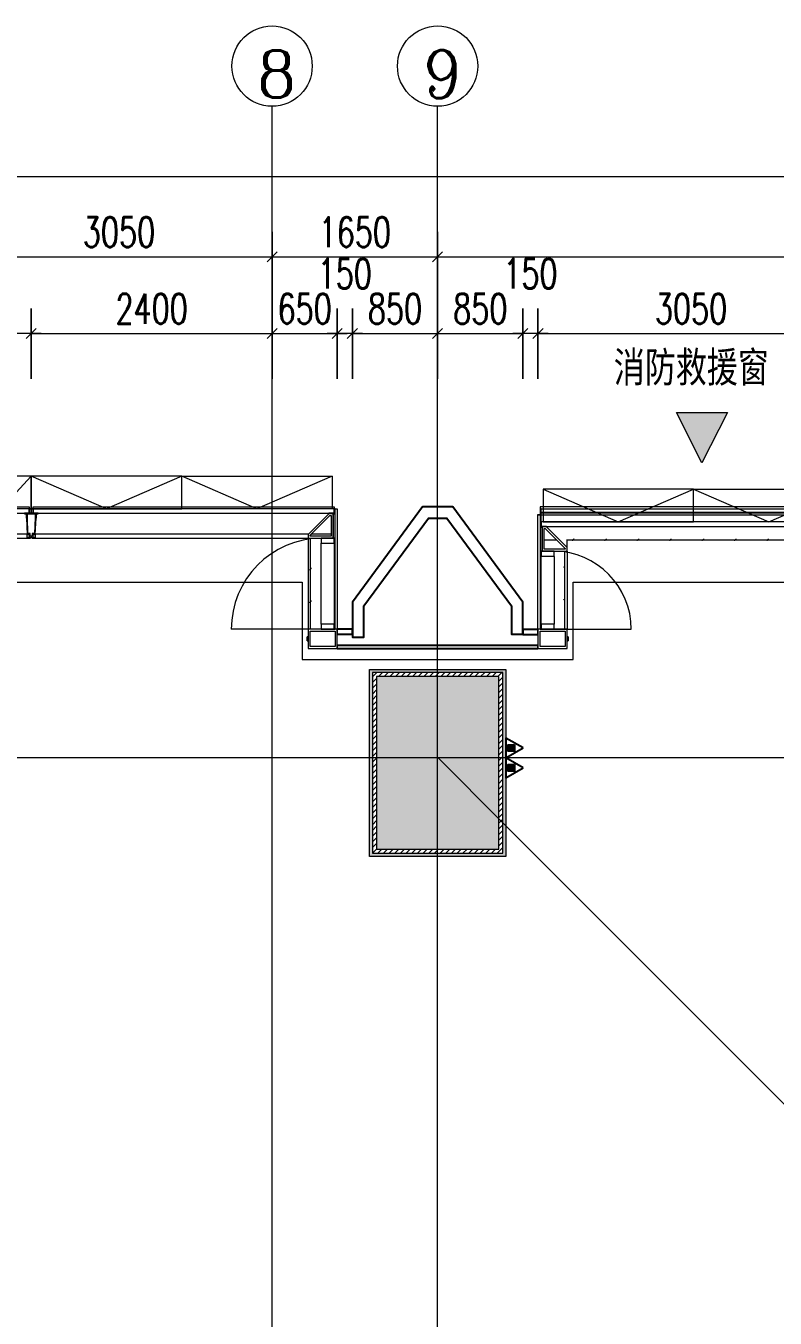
# Model space of a CAD drawing. Header units: millimetres. Extents: x 8533 to 398112, y -117646 to 105276.
# Drawn here: x 111269 to 118736, y 66714 to 79581 of the extents above; entities that cross this region are included whole.
import ezdxf

# ---------------------------------------------------------------- set-up
doc = ezdxf.new("R2010")
doc.units = ezdxf.units.MM
doc.linetypes.add('IMPORT-A-D0TE-BF$0$DOTE', pattern=[0])
doc.linetypes.add('IMPORT-colu-10F-19F$0$DOTE', pattern=[0])
for name, color, linetype, lineweight in [('A-D0TE-BF$0$A-Axis', 3, 'Continuous', 13), ('A-D0TE-BF$0$A-Axis-GRID', 1, 'IMPORT-A-D0TE-BF$0$DOTE', 13), ('A-D0TE-BF$0$A-Axis-TEXT', 7, 'Continuous', 13), ('A-DIM-TF$0$A-Dims', 140, 'Continuous', 13), ('A-EDGE-6_27F$0$A-floor-EDGE', 6, 'Continuous', 13), ('A-PMDT-10F$0$A-GLAZ-CURT-CUT', 52, 'Continuous', 13), ('A-PMDT-10F$0$A-GLAZ-CURT-PRO', 13, 'Continuous', 13), ('A-PMDT-10F$0$A-PMDT-17F$0$A-wall-Glaz', 111, 'Continuous', 13), ('A-PMDT-10F$0$A-WALL', 51, 'Continuous', 13), ('A-PMDT-10F$0$A-win-text-F', 212, 'Continuous', 13), ('A-PMDT-10F$0$LB_铝板_', 2, 'Continuous', 13), ('A-PMDT-10F$0$Q-CASE-GM', 13, 'Continuous', 13), ('A-PMDT-10F$0$X-temp-REV-2021-1013', 1, 'Continuous', 13), ('A-PMDT-10F$0$防火涂料', 8, 'Continuous', 13), ('colu-10F-19F$0$A-Axis-grid', 1, 'IMPORT-colu-10F-19F$0$DOTE', 13), ('colu-10F-19F$0$S-COLU-STEEL', 104, 'Continuous', 13), ('colu-10F-19F$0$S-hatch', 253, 'Continuous', 13), ('P-XHS-10F$0$PTP-XH灭火器', 10, 'Continuous', 25), ('塔楼建筑图10F_dwg', 8, 'Continuous', 13)]:
    doc.layers.add(name, color=color, linetype=linetype, lineweight=lineweight)
doc.styles.add('Complex_18', font='complex_.ttf', dxfattribs={"height": 465.948165})
doc.styles.add('Complex_20', font='complex_.ttf', dxfattribs={"width": 0.928571, "height": 476.148482})
doc.styles.add('Simplex', font='simplex_.ttf', dxfattribs={"width": 0.705882, "height": 297.5})
doc.styles.add('宋体', font='', dxfattribs={"width": 0.75, "height": 302.109705})
doc.styles.get('宋体').set_extended_font_data('SimSun')

# ---------------------------------------------------------------- blocks, each defined once
blk = doc.blocks.new('塔楼建筑图10F_dwg__AXISO-1959633-10F_ARC_46_000_')
at = {"layer": 'A-D0TE-BF$0$A-Axis'}
blk.add_circle((0, 0), 0.5, dxfattribs=at)
blk = doc.blocks.new('塔楼建筑图10F_dwg_A-D0TE-BF$0$_ArchTick-1959634-10F_ARC_46_000_')
at = {"layer": 'A-D0TE-BF$0$A-Axis'}
blk.add_line((-0.5, -0.5), (0.5, 0.5), dxfattribs=at)
blk = doc.blocks.new('塔楼建筑图10F_dwg_A-D0TE-BF-1959636-10F_ARC_46_000_')
at = {"layer": 'A-D0TE-BF$0$A-Axis'}
for p, q in [((26600, 12239), (26600, 15239)), ((28250, 12239), (28250, 15239)), ((0, 14539), (37000, 14539))]:
    blk.add_line(p, q, dxfattribs=at)
at = {"layer": 'A-D0TE-BF$0$A-Axis', "flags": 128}
for points in [[(26600, 13989), (26600, 12539)], [(28250, 13989), (28250, 12539)]]:
    blk.add_lwpolyline(points, close=True, dxfattribs=at)
blk.add_lwpolyline([(0, 13739), (8750, 13739), (10500, 13739), (13450, 13739), (16450, 13739), (20550, 13739), (23550, 13739), (26600, 13739), (28250, 13739), (37000, 13739)], dxfattribs=at)
at = {"layer": 'A-D0TE-BF$0$A-Axis-GRID', "linetype": 'Continuous'}
for p, q in [((26600, 800), (26600, 12239)), ((28250, 9630), (28250, 12239)), ((28250, 7770), (28250, 9630)), ((27570, 8750), (9430, 8750)), ((28930, 8750), (27570, 8750)), ((39660, 8750), (28930, 8750)), ((28250, 800), (28250, 7770))]:
    blk.add_line(p, q, dxfattribs=at)
for name, p, xscale, yscale, zscale in [('塔楼建筑图10F_dwg__AXISO-1959633-10F_ARC_46_000_', (26600, 15639), 800, 800, 800), ('塔楼建筑图10F_dwg__AXISO-1959633-10F_ARC_46_000_', (28250, 15639), 800, 800, 800), ('塔楼建筑图10F_dwg_A-D0TE-BF$0$_ArchTick-1959634-10F_ARC_46_000_', (26600, 13739), 100, 100, 100), ('塔楼建筑图10F_dwg_A-D0TE-BF$0$_ArchTick-1959634-10F_ARC_46_000_', (28250, 13739), 100, 100, 100)]:
    blk.add_blockref(name, p, dxfattribs=dict(xscale=xscale, yscale=yscale, zscale=zscale))
at = {"xscale": 100, "yscale": 100, "zscale": 100, "rotation": 180}
for p in [(26600, 13739), (28250, 13739)]:
    blk.add_blockref('塔楼建筑图10F_dwg_A-D0TE-BF$0$_ArchTick-1959634-10F_ARC_46_000_', p, dxfattribs=at)
at = {"layer": 'A-D0TE-BF$0$A-Axis', "color": 7, "char_height": 297.5, "attachment_point": 2, "line_spacing_factor": 1.125731, "style": 'Simplex'}
for s, insert, width in [('3050', (25075, 14134), 917.9), ('1650', (27425, 14134), 871.28)]:
    blk.add_mtext(s, dxfattribs=dict(at, insert=insert, width=width))
at = {"layer": 'A-D0TE-BF$0$A-Axis-TEXT', "attachment_point": 1, "line_spacing_factor": 1.141342}
for s, insert, char_height, width, style in [('\\fComplex|b0|i0|c134|p2|;8', (26445, 15793), 465.95, 529.84, 'Complex_18'), ('\\fComplex|b0|i0|c134|p2|;\\W.92857;9', (28103, 15797), 476.15, 495.36, 'Complex_20')]:
    blk.add_mtext(s, dxfattribs=dict(at, insert=insert, char_height=char_height, width=width, style=style))
blk = doc.blocks.new('塔楼建筑图10F_dwg_A-EDGE-6_27F-1959637-10F_ARC_46_000_')
at = {"layer": 'A-EDGE-6_27F$0$A-floor-EDGE', "flags": 128}
blk.add_lwpolyline([(10100, 10500), (26900, 10500), (26900, 9730), (27600, 9730), (28900, 9730), (29600, 9730), (29600, 10500), (39350, 10500), (39350, 1350), (38580, 1350), (38580, 650), (38580, -650), (38580, -1350), (39350, -1350), (39350, -18150)], dxfattribs=at)
blk = doc.blocks.new('塔楼建筑图10F_dwg_colu-10F-19F-1959674-10F_ARC_46_000_')
at = {"layer": 'colu-10F-19F$0$S-hatch'}
h = blk.add_hatch(dxfattribs=at)
h.set_pattern_fill('FP_50', color=256, style=0, pattern_type=2)
h.set_pattern_definition([(45, (19450, 0), (-28.28427, 28.28427), [])])
h.paths.add_polyline_path([(27640, 7800), (28900, 7800), (28900, 9600), (27600, 9600), (27600, 7800)], flags=0)
h.paths.add_polyline_path([(28860, 7840), (27640, 7840), (27640, 9560), (28860, 9560), (28860, 8340)], flags=0)
blk.add_hatch(color=256, dxfattribs=at).paths.add_polyline_path([(28860, 7840), (28860, 9560), (27640, 9560), (27640, 7840)], flags=0)
at = {"layer": 'colu-10F-19F$0$A-Axis-grid', "linetype": 'Continuous'}
for p, q in [((28256, 8750), (28900, 8105)), ((28900, 8105), (28930, 8075)), ((28930, 8075), (36320, 680))]:
    blk.add_line(p, q, dxfattribs=at)
at = {"layer": 'colu-10F-19F$0$S-COLU-STEEL', "flags": 128}
for points in [[(27600, 9600), (27600, 7800), (28900, 7800), (28900, 9600)], [(27640, 9560), (27640, 7840), (28860, 7840), (28860, 9560)]]:
    blk.add_lwpolyline(points, close=True, dxfattribs=at)
blk = doc.blocks.new('塔楼建筑图10F_dwg_A-PMDT-10F$0$A$C2FD361CC-1959676-10F_ARC_46_000_')
at = {"layer": 'A-PMDT-10F$0$防火涂料'}
h = blk.add_hatch(dxfattribs=at)
h.set_pattern_fill('FP_58', color=256, style=0, pattern_type=2)
h.set_pattern_definition([(37.5, (19550, 65256.624), (-1.60031, 48.94136), [0, -38.608, 0, -43.18, -41.275]), (37.5, (19550, 65256.624), (-1.60031, 48.94136), [-81.788, 0, -41.275]), (7.5, (19550, 65256.624), (44.9521, 71.68268), [0, -20.828, 0, -34.798, -13.335]), (7.5, (19550, 65256.624), (44.9521, 71.68268), [-55.626, 0, -13.335]), (327.5, (19518.76, 65256.624), (79.09879, 0.143765), [0, -12.7, 0, -45.72, -59.69]), (327.5, (19518.76, 65256.624), (79.09879, 0.143765), [-58.42, 0, -59.69]), (317.5, (19518.76, 65256.624), (76.35522, 22.29306), [0, -6.35, 0, -29.972, -34.29]), (317.5, (19518.76, 65256.624), (76.35522, 22.29306), [-36.322, 0, -34.29])])
h.paths.add_polyline_path([(27600, 36020), (28930, 36020), (28930, 37880), (27570, 37880), (27570, 36020)], flags=0)
h.paths.add_polyline_path([(28860, 36050), (27600, 36050), (27600, 37850), (28900, 37850), (28900, 36050)], flags=0)
at = {"layer": 'A-PMDT-10F$0$防火涂料', "flags": 128}
blk.add_lwpolyline([(27570, 37880), (28930, 37880), (28930, 36020), (27570, 36020)], close=True, dxfattribs=at)
blk = doc.blocks.new('塔楼建筑图10F_dwg_A-DIM-TF$0$_ArchTick-1959677-10F_ARC_46_000_')
at = {"layer": 'A-DIM-TF$0$A-Dims'}
blk.add_line((-0.5, -0.5), (0.5, 0.5), dxfattribs=at)
blk = doc.blocks.new('塔楼建筑图10F_dwg_A-DIM-TF-1959678-10F_ARC_46_000_')
at = {"layer": 'A-DIM-TF$0$A-Dims', "flags": 128}
for points in [[(24200, 13226), (24200, 12523)], [(26600, 13226), (26600, 12523)], [(27250, 13226), (27250, 12523)], [(27400, 13226), (27400, 12523)], [(28250, 13226), (28250, 12523)], [(29100, 13226), (29100, 12523)], [(29250, 13226), (29250, 12523)]]:
    blk.add_lwpolyline(points, close=True, dxfattribs=at)
for points in [[(24200, 12976), (23600, 12976), (23500, 12976)], [(24300, 12976), (24200, 12976), (26600, 12976)], [(26500, 12976), (26600, 12976), (27250, 12976), (27350, 12976)], [(27400, 12976), (27250, 12976), (27150, 12976)], [(27500, 12976), (27400, 12976), (28250, 12976), (29100, 12976)], [(29250, 12976), (29100, 12976), (29000, 12976)], [(29350, 12976), (29250, 12976), (32300, 12976)]]:
    blk.add_lwpolyline(points, dxfattribs=at)
at = {"xscale": 100, "yscale": 100, "zscale": 100, "rotation": 180}
for p in [(24200, 12976), (24200, 12976), (27250, 12976), (27400, 12976), (27400, 12976), (28250, 12976), (29250, 12976), (29250, 12976)]:
    blk.add_blockref('塔楼建筑图10F_dwg_A-DIM-TF$0$_ArchTick-1959677-10F_ARC_46_000_', p, dxfattribs=at)
at = {"xscale": 100, "yscale": 100, "zscale": 100}
for p in [(26600, 12976), (26600, 12976), (27250, 12976), (28250, 12976), (29100, 12976), (29100, 12976)]:
    blk.add_blockref('塔楼建筑图10F_dwg_A-DIM-TF$0$_ArchTick-1959677-10F_ARC_46_000_', p, dxfattribs=at)
at = {"layer": 'A-DIM-TF$0$A-Dims', "color": 7, "char_height": 297.5, "attachment_point": 2, "line_spacing_factor": 1.125731, "style": 'Simplex'}
for s, insert, width in [('150', (27325, 13721), 641.81), ('150', (29175, 13721), 641.81), ('2400', (25400, 13371), 917.9), ('650', (26925, 13371), 688.42), ('850', (27825, 13371), 688.42), ('850', (28675, 13371), 688.42), ('3050', (30775, 13371), 917.9)]:
    blk.add_mtext(s, dxfattribs=dict(at, insert=insert, width=width))
blk = doc.blocks.new('塔楼建筑图10F_dwg_P-XHS-10F$0$$TWTSYS$00000546-1959688-10F_ARC_46_000_')
at = {"layer": 'P-XHS-10F$0$PTP-XH灭火器'}
h = blk.add_hatch(dxfattribs=at)
h.set_pattern_fill('FP_61', color=256, style=0, pattern_type=2)
h.set_pattern_definition([(45, (-38543.802, -6670.83), (-17.67767, 17.67767), [])])
h.paths.add_polyline_path([(65, 44), (65, 174), (-65, 174), (-65, 44)], flags=0)
at = {"layer": 'P-XHS-10F$0$PTP-XH灭火器', "flags": 128}
for points in [[(0, 344), (-198, 0), (198, 0)], [(-65, 174), (65, 174), (65, 44), (-65, 44)]]:
    blk.add_lwpolyline(points, close=True, dxfattribs=at)
blk = doc.blocks.new('塔楼建筑图10F_dwg_P-XHS-10F-1959691-10F_ARC_46_000_')
at = {"xscale": 0.5, "yscale": 0.5, "zscale": 0.5, "rotation": 269.9999999999999}
for p in [(28930, 8849), (28930, 8651)]:
    blk.add_blockref('塔楼建筑图10F_dwg_P-XHS-10F$0$$TWTSYS$00000546-1959688-10F_ARC_46_000_', p, dxfattribs=at)
blk = doc.blocks.new('塔楼建筑图10F_dwg_A-PMDT-10F$0$FP_59-Floor Plan_F10 CAD Export-1959732-10F_ARC_46_000_')
at = {"layer": 'A-PMDT-10F$0$A-GLAZ-CURT-PRO'}
blk.add_line((-258, -260), (258, -260), dxfattribs=at)
blk = doc.blocks.new('塔楼建筑图10F_dwg_A-PMDT-10F$0$CWP_玻璃幕墙 - Tower slope glass H_3000_有窗帘导轨-V58-Floor Plan_F10 CAD Export-1959733-10F_ARC_46_000_')
at = {"layer": 'A-PMDT-10F$0$A-GLAZ-CURT-CUT', "flags": 128}
for points in [[(-280, -10), (-290, -10), (-290, -15), (-300, -15), (-300, -55), (-280, -55)], [(-252, -57), (-252, -55), (-300, -55), (-300, -57)], [(-294, -302), (-260, -302), (-260, -296), (-280, -296), (-280, -266), (-259, -266), (-252, -100), (-252, -57), (-300, -57), (-300, -62), (-262, -62), (-262, -100), (-268, -256), (-290, -256), (-290, -282), (-300, -282), (-300, -292), (-294, -292)], [(280, -55), (280, -10), (-280, -10), (-280, -55)], [(-233, -55), (-252, -55), (-252, -57), (-233, -57)], [(252, -55), (233, -55), (233, -57), (252, -57)], [(252, -57), (300, -57), (300, -55), (252, -55)], [(294, -302), (294, -292), (300, -292), (300, -282), (290, -282), (290, -256), (268, -256), (262, -100), (262, -62), (300, -62), (300, -57), (252, -57), (252, -100), (259, -266), (280, -266), (280, -296), (260, -296), (260, -302)], [(290, -10), (280, -10), (280, -55), (300, -55), (300, -15), (290, -15)]]:
    blk.add_lwpolyline(points, close=True, dxfattribs=at)
for points in [[(-233, -61), (-233, -57), (-252, -57), (-252, -103), (-250, -62), (-233, -62)], [(233, -62), (250, -62), (252, -103), (252, -57), (233, -57), (233, -61)]]:
    blk.add_lwpolyline(points, dxfattribs=at)
at = {"layer": 'A-PMDT-10F$0$A-GLAZ-CURT-CUT'}
for centre, start, end in [((-233, -61), 270, 360), ((233, -61), 180, 270)]:
    blk.add_arc(centre, 0.998, start, end, dxfattribs=at)
at = {"layer": 'A-PMDT-10F$0$A-GLAZ-CURT-PRO'}
for p, q in [((-259, -266), (-260, -296)), ((-260, -302), (260, -302)), ((260, -296), (259, -266))]:
    blk.add_line(p, q, dxfattribs=at)
at = {"layer": 'A-PMDT-10F$0$A-GLAZ-CURT-PRO', "flags": 128}
blk.add_lwpolyline([(-280, -10), (-280, 10), (280, 10), (280, -10)], dxfattribs=at)
blk.add_blockref('塔楼建筑图10F_dwg_A-PMDT-10F$0$FP_59-Floor Plan_F10 CAD Export-1959732-10F_ARC_46_000_', (0, 0))
blk = doc.blocks.new('塔楼建筑图10F_dwg_A-PMDT-10F$0$FP_61-Floor Plan_F10 CAD Export-1959734-10F_ARC_46_000_')
at = {"layer": 'A-PMDT-10F$0$Q-CASE-GM'}
for p, q in [((-1478, -260), (1245, -260)), ((1274, -260), (1470, -260))]:
    blk.add_line(p, q, dxfattribs=at)
blk = doc.blocks.new('塔楼建筑图10F_dwg_A-PMDT-10F$0$FP_62-Floor Plan_F10 CAD Export-1959735-10F_ARC_46_000_')
at = {"layer": 'A-PMDT-10F$0$A-GLAZ-CURT-PRO'}
blk.add_line((1261, -302), (1261, -1210), dxfattribs=at)
at = {"layer": 'A-PMDT-10F$0$A-GLAZ-CURT-PRO', "flags": 128}
for points in [[(1258, -622), (1258, -622), (1258, -622), (1258, -621), (1258, -621), (1258, -620), (1258, -620), (1258, -620), (1258, -619), (1258, -619), (1258, -619), (1258, -618), (1258, -618), (1259, -617), (1259, -617), (1259, -617), (1259, -616), (1259, -616), (1259, -616), (1260, -615), (1260, -615), (1260, -614), (1260, -614), (1261, -614), (1261, -613), (1261, -613), (1261, -613), (1262, -612), (1262, -612), (1262, -612), (1263, -611), (1263, -611), (1263, -610), (1264, -610), (1264, -610), (1264, -609), (1265, -609), (1265, -609), (1265, -608), (1266, -608), (1266, -607), (1267, -607), (1267, -607), (1267, -606), (1268, -606), (1268, -606), (1269, -605), (1269, -605), (1269, -605), (1270, -604), (1270, -604), (1271, -603), (1271, -603), (1272, -603)], [(1258, -946), (1258, -945), (1258, -945), (1258, -944), (1258, -944), (1258, -944), (1258, -943), (1258, -943), (1258, -943), (1258, -942), (1258, -942), (1258, -941), (1258, -941), (1259, -941), (1259, -940), (1259, -940), (1259, -940), (1259, -939), (1259, -939), (1260, -939), (1260, -938), (1260, -938), (1260, -937), (1261, -937), (1261, -937), (1261, -936), (1261, -936), (1262, -936), (1262, -935), (1262, -935), (1263, -934), (1263, -934), (1263, -934), (1264, -933), (1264, -933), (1264, -933), (1265, -932), (1265, -932), (1265, -932), (1266, -931), (1266, -931), (1267, -930), (1267, -930), (1267, -930), (1268, -929), (1268, -929), (1269, -929), (1269, -928), (1269, -928), (1270, -927), (1270, -927), (1271, -927), (1271, -926), (1272, -926)]]:
    blk.add_lwpolyline(points, dxfattribs=at)
blk = doc.blocks.new('塔楼建筑图10F_dwg_A-PMDT-10F$0$CWP_玻璃幕墙端部 - 塔楼有侧开启扇 H_3000_有窗帘槽-V60-Floor Plan_F10 CAD Export-1959736-10F_ARC_46_000_')
at = {"layer": 'A-PMDT-10F$0$A-GLAZ-CURT-CUT', "flags": 128}
for points in [[(-1500, -10), (-1510, -10), (-1510, -15), (-1520, -15), (-1520, -55), (-1500, -55)], [(-1472, -57), (-1472, -55), (-1520, -55), (-1520, -57)], [(-1514, -302), (-1480, -302), (-1480, -296), (-1500, -296), (-1500, -266), (-1479, -266), (-1472, -100), (-1472, -57), (-1520, -57), (-1520, -62), (-1482, -62), (-1482, -100), (-1488, -256), (-1510, -256), (-1510, -282), (-1520, -282), (-1520, -292), (-1514, -292)], [(1500, -55), (1500, -10), (-1500, -10), (-1500, -55)], [(-1452, -55), (-1472, -55), (-1472, -57), (-1452, -57)], [(1510, -10), (1500, -10), (1500, -57), (1448, -57), (1239, -266), (1239, -302), (1490, -302), (1490, -62), (1510, -62)], [(1470, -282), (1259, -282), (1259, -274), (1457, -77), (1470, -77)], [(1446, -55), (1446, -57), (1500, -57), (1500, -55)], [(1490, -62), (1490, -302), (1510, -302), (1510, -62)], [(1370, -302), (1370, -352), (1500, -352), (1500, -302)], [(1500, -302), (1500, -1210), (1510, -1210), (1510, -302)], [(1239, -1210), (1239, -1400), (1530, -1400), (1530, -1210)], [(1259, -1380), (1259, -1230), (1510, -1230), (1510, -1380)], [(1370, -1160), (1370, -1210), (1500, -1210), (1500, -1160)]]:
    blk.add_lwpolyline(points, close=True, dxfattribs=at)
blk.add_lwpolyline([(-1452, -61), (-1452, -57), (-1472, -57), (-1472, -103), (-1470, -62), (-1453, -62)], dxfattribs=at)
at = {"layer": 'A-PMDT-10F$0$A-GLAZ-CURT-CUT'}
blk.add_arc((-1453, -61), 0.998, 270, 360, dxfattribs=at)
at = {"layer": 'A-PMDT-10F$0$A-GLAZ-CURT-PRO'}
for p, q in [((-1479, -266), (-1480, -296)), ((1259, -276), (1275, -260)), ((1370, -1160), (1370, -352)), ((1370, -1210), (473, -1210)), ((1239, -1285), (1229, -1285)), ((1229, -1325), (1239, -1325))]:
    blk.add_line(p, q, dxfattribs=at)
at = {"layer": 'A-PMDT-10F$0$A-GLAZ-CURT-PRO', "flags": 128}
for points in [[(1510, -10), (1530, -10), (1530, -1210)], [(-1480, -302), (1239, -302), (1239, -1210)], [(1229, -1320), (1229, -1325), (1229, -1320), (1229, -1290), (1229, -1285), (1229, -1290)]]:
    blk.add_lwpolyline(points, dxfattribs=at)
blk.add_lwpolyline([(1259, -276), (1275, -260)], close=True, dxfattribs=at)
at = {"layer": 'A-PMDT-10F$0$A-GLAZ-CURT-PRO'}
blk.add_arc((1381, -1210), 908, 90.6869, 180, dxfattribs=at)
at = {"layer": 'A-PMDT-10F$0$Q-CASE-GM', "flags": 128}
blk.add_lwpolyline([(-1500, -10), (-1500, 10), (1500, 10), (1500, -10)], dxfattribs=at)
for name in ['塔楼建筑图10F_dwg_A-PMDT-10F$0$FP_61-Floor Plan_F10 CAD Export-1959734-10F_ARC_46_000_', '塔楼建筑图10F_dwg_A-PMDT-10F$0$FP_62-Floor Plan_F10 CAD Export-1959735-10F_ARC_46_000_']:
    blk.add_blockref(name, (0, 0))
blk = doc.blocks.new('塔楼建筑图10F_dwg_A-PMDT-10F$0$FP_153-Floor Plan_F10 CAD Export-1959769-10F_ARC_46_000_')
at = {"layer": 'A-PMDT-10F$0$Q-CASE-GM'}
for p, q in [((1247, 320), (-1475, 320)), ((1470, 320), (1344, 320))]:
    blk.add_line(p, q, dxfattribs=at)
at = {"layer": 'A-PMDT-10F$0$Q-CASE-GM', "flags": 128}
for points in [[(-1396, 324), (-1396, 324), (-1397, 324), (-1397, 324), (-1398, 323), (-1398, 323), (-1398, 323), (-1399, 323), (-1399, 323), (-1399, 323), (-1400, 323), (-1400, 323), (-1401, 323), (-1401, 323), (-1401, 322), (-1402, 322), (-1402, 322), (-1402, 322), (-1403, 322), (-1403, 321), (-1403, 321), (-1404, 321), (-1404, 321), (-1405, 321), (-1405, 320), (-1405, 320), (-1406, 320), (-1406, 319), (-1406, 319), (-1407, 319), (-1407, 319), (-1408, 318), (-1408, 318), (-1408, 318), (-1409, 317), (-1409, 317), (-1409, 317), (-1410, 316), (-1410, 316), (-1410, 315), (-1411, 315), (-1411, 315), (-1412, 314), (-1412, 314), (-1412, 314), (-1413, 313), (-1413, 313), (-1413, 312), (-1414, 312), (-1414, 311), (-1415, 311), (-1415, 311)], [(-1073, 324), (-1073, 324), (-1074, 324), (-1074, 324), (-1074, 323), (-1075, 323), (-1075, 323), (-1075, 323), (-1076, 323), (-1076, 323), (-1076, 323), (-1077, 323), (-1077, 323), (-1078, 323), (-1078, 322), (-1078, 322), (-1079, 322), (-1079, 322), (-1079, 322), (-1080, 321), (-1080, 321), (-1081, 321), (-1081, 321), (-1081, 321), (-1082, 320), (-1082, 320), (-1082, 320), (-1083, 319), (-1083, 319), (-1084, 319), (-1084, 319), (-1084, 318), (-1085, 318), (-1085, 318), (-1085, 317), (-1086, 317), (-1086, 317), (-1086, 316), (-1087, 316), (-1087, 315), (-1088, 315), (-1088, 315), (-1088, 314), (-1089, 314), (-1089, 314), (-1089, 313), (-1090, 313), (-1090, 312), (-1091, 312), (-1091, 311), (-1091, 311), (-1092, 311)], [(-750, 324), (-750, 324), (-750, 324), (-751, 324), (-751, 323), (-751, 323), (-752, 323), (-752, 323), (-752, 323), (-753, 323), (-753, 323), (-754, 323), (-754, 323), (-754, 323), (-755, 322), (-755, 322), (-755, 322), (-756, 322), (-756, 322), (-757, 321), (-757, 321), (-757, 321), (-758, 321), (-758, 321), (-758, 320), (-759, 320), (-759, 320), (-759, 319), (-760, 319), (-760, 319), (-761, 319), (-761, 318), (-761, 318), (-762, 318), (-762, 317), (-762, 317), (-763, 317), (-763, 316), (-764, 316), (-764, 315), (-764, 315), (-765, 315), (-765, 314), (-765, 314), (-766, 314), (-766, 313), (-766, 313), (-767, 312), (-767, 312), (-768, 311), (-768, 311), (-768, 311)], [(-426, 324), (-427, 324), (-427, 324), (-427, 324), (-428, 323), (-428, 323), (-428, 323), (-429, 323), (-429, 323), (-430, 323), (-430, 323), (-430, 323), (-431, 323), (-431, 323), (-431, 322), (-432, 322), (-432, 322), (-432, 322), (-433, 322), (-433, 321), (-434, 321), (-434, 321), (-434, 321), (-435, 321), (-435, 320), (-435, 320), (-436, 320), (-436, 319), (-437, 319), (-437, 319), (-437, 319), (-438, 318), (-438, 318), (-438, 318), (-439, 317), (-439, 317), (-440, 317), (-440, 316), (-440, 316), (-441, 315), (-441, 315), (-441, 315), (-442, 314), (-442, 314), (-442, 314), (-443, 313), (-443, 313), (-444, 312), (-444, 312), (-444, 311), (-445, 311), (-445, 311)], [(-103, 324), (-103, 324), (-104, 324), (-104, 324), (-104, 323), (-105, 323), (-105, 323), (-106, 323), (-106, 323), (-106, 323), (-107, 323), (-107, 323), (-107, 323), (-108, 323), (-108, 322), (-108, 322), (-109, 322), (-109, 322), (-110, 322), (-110, 321), (-110, 321), (-111, 321), (-111, 321), (-111, 321), (-112, 320), (-112, 320), (-113, 320), (-113, 319), (-113, 319), (-114, 319), (-114, 319), (-114, 318), (-115, 318), (-115, 318), (-115, 317), (-116, 317), (-116, 317), (-117, 316), (-117, 316), (-117, 315), (-118, 315), (-118, 315), (-118, 314), (-119, 314), (-119, 314), (-120, 313), (-120, 313), (-120, 312), (-121, 312), (-121, 311), (-121, 311), (-122, 311)], [(220, 324), (220, 324), (220, 324), (219, 324), (219, 323), (219, 323), (218, 323), (218, 323), (217, 323), (217, 323), (217, 323), (216, 323), (216, 323), (216, 323), (215, 322), (215, 322), (214, 322), (214, 322), (214, 322), (213, 321), (213, 321), (213, 321), (212, 321), (212, 321), (212, 320), (211, 320), (211, 320), (210, 319), (210, 319), (210, 319), (209, 319), (209, 318), (209, 318), (208, 318), (208, 317), (207, 317), (207, 317), (207, 316), (206, 316), (206, 315), (206, 315), (205, 315), (205, 314), (204, 314), (204, 314), (204, 313), (203, 313), (203, 312), (203, 312), (202, 311), (202, 311), (202, 311)], [(544, 324), (543, 324), (543, 324), (543, 324), (542, 323), (542, 323), (541, 323), (541, 323), (541, 323), (540, 323), (540, 323), (540, 323), (539, 323), (539, 323), (538, 322), (538, 322), (538, 322), (537, 322), (537, 322), (537, 321), (536, 321), (536, 321), (536, 321), (535, 321), (535, 320), (534, 320), (534, 320), (534, 319), (533, 319), (533, 319), (533, 319), (532, 318), (532, 318), (531, 318), (531, 317), (531, 317), (530, 317), (530, 316), (530, 316), (529, 315), (529, 315), (529, 315), (528, 314), (528, 314), (527, 314), (527, 313), (527, 313), (526, 312), (526, 312), (526, 311), (525, 311), (525, 311)], [(867, 324), (867, 324), (866, 324), (866, 324), (865, 323), (865, 323), (865, 323), (864, 323), (864, 323), (864, 323), (863, 323), (863, 323), (863, 323), (862, 323), (862, 322), (861, 322), (861, 322), (861, 322), (860, 322), (860, 321), (860, 321), (859, 321), (859, 321), (858, 321), (858, 320), (858, 320), (857, 320), (857, 319), (857, 319), (856, 319), (856, 319), (855, 318), (855, 318), (855, 318), (854, 317), (854, 317), (854, 317), (853, 316), (853, 316), (853, 315), (852, 315), (852, 315), (851, 314), (851, 314), (851, 314), (850, 313), (850, 313), (850, 312), (849, 312), (849, 311), (848, 311), (848, 311)], [(1190, 324), (1190, 324), (1189, 324), (1189, 324), (1189, 323), (1188, 323), (1188, 323), (1188, 323), (1187, 323), (1187, 323), (1187, 323), (1186, 323), (1186, 323), (1185, 323), (1185, 322), (1185, 322), (1184, 322), (1184, 322), (1184, 322), (1183, 321), (1183, 321), (1182, 321), (1182, 321), (1182, 321), (1181, 320), (1181, 320), (1181, 320), (1180, 319), (1180, 319), (1180, 319), (1179, 319), (1179, 318), (1178, 318), (1178, 318), (1178, 317), (1177, 317), (1177, 317), (1177, 316), (1176, 316), (1176, 315), (1175, 315), (1175, 315), (1175, 314), (1174, 314), (1174, 314), (1174, 313), (1173, 313), (1173, 312), (1173, 312), (1172, 311), (1172, 311), (1171, 311)]]:
    blk.add_lwpolyline(points, dxfattribs=at)
blk = doc.blocks.new('塔楼建筑图10F_dwg_A-PMDT-10F$0$FP_154-Floor Plan_F10 CAD Export-1959770-10F_ARC_46_000_')
at = {"layer": 'A-PMDT-10F$0$A-GLAZ-CURT-PRO'}
blk.add_line((1261, 1210), (1261, 433), dxfattribs=at)
at = {"layer": 'A-PMDT-10F$0$A-GLAZ-CURT-PRO', "flags": 128}
for points in [[(1272, 916), (1271, 915), (1271, 915), (1270, 914), (1270, 914), (1270, 914), (1269, 913), (1269, 913), (1268, 913), (1268, 912), (1268, 912), (1267, 912), (1267, 911), (1266, 911), (1266, 911), (1266, 910), (1265, 910), (1265, 910), (1265, 909)], [(1272, 592), (1271, 592), (1271, 592), (1270, 591), (1270, 591), (1270, 591), (1269, 590), (1269, 590), (1268, 589), (1268, 589), (1268, 589), (1267, 588), (1267, 588), (1266, 588), (1266, 587), (1266, 587), (1265, 587), (1265, 586), (1265, 586)]]:
    blk.add_lwpolyline(points, dxfattribs=at)
blk = doc.blocks.new('塔楼建筑图10F_dwg_A-PMDT-10F$0$CWP_玻璃幕墙端部 - 塔楼有侧开启扇 H_3000_有窗帘槽-V151-Floor Plan_F10 CAD Export-1959771-10F_ARC_46_000_')
at = {"layer": 'A-PMDT-10F$0$A-GLAZ-CURT-CUT', "flags": 128}
for points in [[(1239, 1400), (1239, 1210), (1530, 1210), (1530, 1400)], [(1259, 1230), (1259, 1380), (1510, 1380), (1510, 1230)], [(1370, 1210), (1370, 1160), (1500, 1160), (1500, 1210)], [(1500, 1210), (1500, 433), (1510, 433), (1510, 1210)], [(-1480, 433), (-1514, 433), (-1514, 423), (-1520, 423), (-1520, 413), (-1510, 413), (-1510, 386), (-1488, 386), (-1482, 231), (-1482, 193), (-1520, 193), (-1520, 188), (-1472, 188), (-1472, 231), (-1479, 396), (-1500, 396), (-1500, 427), (-1480, 427)], [(1500, 141), (1500, 186), (-1500, 186), (-1500, 141), (1500, 141), (1510, 141), (1510, 193), (1490, 193), (1490, 433), (1239, 433), (1239, 397), (1448, 188), (1500, 188)], [(1259, 413), (1470, 413), (1470, 208), (1457, 208), (1259, 405)], [(1370, 483), (1370, 433), (1500, 433), (1500, 483)], [(1490, 433), (1490, 193), (1510, 193), (1510, 433)], [(-1472, 186), (-1472, 188), (-1520, 188), (-1520, 186), (-1472, 186), (-1452, 186), (-1452, 188), (-1472, 188)], [(-1510, 141), (-1500, 141), (-1500, 186), (-1520, 186), (-1520, 146), (-1510, 146)]]:
    blk.add_lwpolyline(points, close=True, dxfattribs=at)
for points in [[(-1453, 193), (-1470, 193), (-1472, 234), (-1472, 188), (-1452, 188), (-1452, 192)], [(1446, 188), (1446, 186), (1500, 186), (1500, 188), (1448, 188)]]:
    blk.add_lwpolyline(points, dxfattribs=at)
at = {"layer": 'A-PMDT-10F$0$A-GLAZ-CURT-CUT'}
blk.add_arc((-1453, 192), 0.998, 360, 90, dxfattribs=at)
at = {"layer": 'A-PMDT-10F$0$A-GLAZ-CURT-PRO'}
for p, q in [((1229, 1290), (1229, 1320)), ((1370, 1210), (602, 1210)), ((1239, 433), (1239, 1210)), ((1370, 486), (1370, 1160)), ((-1480, 427), (-1480, 396)), ((1239, 397), (1239, 319)), ((-1500, 71), (-1500, 141)), ((1500, 141), (1500, 71))]:
    blk.add_line(p, q, dxfattribs=at)
at = {"layer": 'A-PMDT-10F$0$A-GLAZ-CURT-PRO', "flags": 128}
for points in [[(1239, 1325), (1229, 1325), (1229, 1320), (1229, 1325)], [(1229, 1285), (1229, 1290), (1229, 1285), (1239, 1285)], [(1530, 1210), (1530, 73), (1530, 71), (1522, 71), (1522, 70), (1530, 70), (1530, 68), (1510, 68), (1510, 73), (1530, 73)], [(-1520, 413), (-1520, 282), (-1510, 282)], [(-1510, 386), (-1510, 256), (-1488, 256)], [(-1488, 386), (-1488, 256), (-1486, 192)], [(-1510, 15), (-1520, 15), (-1520, 146)], [(-1510, 141), (-1510, 10), (-1500, 10), (-1500, 48)], [(1500, 48), (1500, 10), (1510, 10), (1510, 141)]]:
    blk.add_lwpolyline(points, dxfattribs=at)
at = {"layer": 'A-PMDT-10F$0$A-GLAZ-CURT-PRO'}
blk.add_arc((1379, 1210), 778, 180, 269.3131, dxfattribs=at)
at = {"layer": 'A-PMDT-10F$0$Q-CASE-GM'}
for p, q in [((-1500, 141), (-1500, 71)), ((1500, 141), (1500, 71)), ((-1500, 48), (1500, 48))]:
    blk.add_line(p, q, dxfattribs=at)
at = {"layer": 'A-PMDT-10F$0$Q-CASE-GM', "flags": 128}
for points in [[(-1500, 53), (-1500, 73), (1500, 73), (1500, 53), (1500, 51), (-1500, 51), (-1500, 53), (1500, 53)], [(-1500, 10), (-1500, -10), (1510, -10), (1510, 10)]]:
    blk.add_lwpolyline(points, dxfattribs=at)
blk.add_lwpolyline([(1500, 50), (1500, 48), (1500, 10), (-1500, 10), (-1500, 48), (-1500, 50)], close=True, dxfattribs=at)
for name in ['塔楼建筑图10F_dwg_A-PMDT-10F$0$FP_154-Floor Plan_F10 CAD Export-1959770-10F_ARC_46_000_', '塔楼建筑图10F_dwg_A-PMDT-10F$0$FP_153-Floor Plan_F10 CAD Export-1959769-10F_ARC_46_000_']:
    blk.add_blockref(name, (0, 0))
blk = doc.blocks.new('塔楼建筑图10F_dwg_A-PMDT-10F$0$MQ-L10-1959826-10F_ARC_46_000_')
at = {"layer": 'A-PMDT-10F$0$A-GLAZ-CURT-PRO', "flags": 128}
for points in [[(100845, -58337), (102345, -58337), (102345, -58012), (100845, -58012)], [(103845, -58337), (102345, -58337), (102345, -58012), (103845, -58012)], [(105945, -58468), (107445, -58468), (107445, -58143), (105945, -58143)], [(108945, -58468), (107445, -58468), (107445, -58143), (108945, -58143)]]:
    blk.add_lwpolyline(points, close=True, dxfattribs=at)
for points in [[(103845, -58012), (103095, -58337), (102345, -58012), (101595, -58337), (100845, -58012)], [(105945, -58143), (106695, -58468), (107445, -58143), (108195, -58468), (108945, -58143)]]:
    blk.add_lwpolyline(points, dxfattribs=at)
at = {"layer": 'A-PMDT-10F$0$A-PMDT-17F$0$A-wall-Glaz', "flags": 128}
for points in [[(100845, -58337), (100845, -58012), (100245, -58012), (100245, -58337)], [(100845, -58012), (100545, -58337), (100245, -58012)]]:
    blk.add_lwpolyline(points, dxfattribs=at)
at = {"layer": 'A-PMDT-10F$0$A-WALL', "color": 7}
for p, q in [((103895, -59537), (103895, -59587)), ((105895, -59588), (105895, -59538)), ((103895, -59697), (103895, -59727)), ((105895, -59727), (105895, -59697))]:
    blk.add_line(p, q, dxfattribs=at)
at = {"layer": 'A-PMDT-10F$0$LB_铝板_', "color": 130, "lineweight": 25}
for p, q in [((105895, -59697), (103895, -59697)), ((103895, -59727), (105895, -59727))]:
    blk.add_line(p, q, dxfattribs=at)
at = {"layer": 'A-PMDT-10F$0$LB_铝板_', "color": 130, "lineweight": 25, "flags": 128}
blk.add_lwpolyline([(105745, -59587), (105745, -59267), (105045, -58317), (104745, -58317), (104045, -59267), (104045, -59617), (104160, -59617), (104160, -59305), (104803, -58432), (104987, -58432), (105630, -59305), (105630, -59587)], close=True, dxfattribs=at)
for points in [[(103895, -59587), (104045, -59587), (104045, -59537), (103895, -59537)], [(105895, -59538), (105745, -59538), (105745, -59588), (105895, -59588)]]:
    blk.add_lwpolyline(points, dxfattribs=at)
for name, p in [('塔楼建筑图10F_dwg_A-PMDT-10F$0$CWP_玻璃幕墙 - Tower slope glass H_3000_有窗帘导轨-V58-Floor Plan_F10 CAD Export-1959733-10F_ARC_46_000_', (100545, -58327)), ('塔楼建筑图10F_dwg_A-PMDT-10F$0$CWP_玻璃幕墙端部 - 塔楼有侧开启扇 H_3000_有窗帘槽-V60-Floor Plan_F10 CAD Export-1959736-10F_ARC_46_000_', (102365, -58327))]:
    blk.add_blockref(name, p)
at = {"rotation": 180}
blk.add_blockref('塔楼建筑图10F_dwg_A-PMDT-10F$0$CWP_玻璃幕墙端部 - 塔楼有侧开启扇 H_3000_有窗帘槽-V151-Floor Plan_F10 CAD Export-1959771-10F_ARC_46_000_', (107425, -58327), dxfattribs=at)
blk = doc.blocks.new('塔楼建筑图10F_dwg_A-PMDT-10F$0$cxdfvgrct-1959827-10F_ARC_46_000_')
at = {"layer": 'A-PMDT-10F$0$A-win-text-F'}
blk.add_hatch(color=1, dxfattribs=at).paths.add_polyline_path([(1250, 580000), (747, 580253), (747, 579747)], flags=0)
at = {"layer": 'A-PMDT-10F$0$X-temp-REV-2021-1013', "flags": 128}
blk.add_lwpolyline([(1250, 580000), (747, 579747), (747, 580253)], close=True, dxfattribs=at)
blk = doc.blocks.new('塔楼建筑图10F_dwg_A-PMDT-10F$0$gcdftgv-1959828-10F_ARC_46_000_')
blk.add_blockref('塔楼建筑图10F_dwg_A-PMDT-10F$0$cxdfvgrct-1959827-10F_ARC_46_000_', (0, 24637))
at = {"layer": 'A-PMDT-10F$0$A-win-text-F', "color": 1, "insert": (145, 603758), "char_height": 302.1, "width": 1961.06, "attachment_point": 1, "rotation": 90, "line_spacing_factor": 0.877739, "style": '宋体'}
blk.add_mtext('消防救援窗', dxfattribs=at)
blk = doc.blocks.new('塔楼建筑图10F_dwg-1947859-10F_ARC_46_000_')
for name, p in [('塔楼建筑图10F_dwg_A-D0TE-BF-1959636-10F_ARC_46_000_', (7302, 35837)), ('塔楼建筑图10F_dwg_A-DIM-TF-1959678-10F_ARC_46_000_', (7302, 35837)), ('塔楼建筑图10F_dwg_A-PMDT-10F$0$MQ-L10-1959826-10F_ARC_46_000_', (-69343, 105405)), ('塔楼建筑图10F_dwg_A-EDGE-6_27F-1959637-10F_ARC_46_000_', (7302, 35837)), ('塔楼建筑图10F_dwg_colu-10F-19F-1959674-10F_ARC_46_000_', (7302, 35837)), ('塔楼建筑图10F_dwg_A-PMDT-10F$0$A$C2FD361CC-1959676-10F_ARC_46_000_', (7302, 7587)), ('塔楼建筑图10F_dwg_P-XHS-10F-1959691-10F_ARC_46_000_', (7302, 35837))]:
    blk.add_blockref(name, p)
at = {"rotation": 270}
blk.add_blockref('塔楼建筑图10F_dwg_A-PMDT-10F$0$gcdftgv-1959828-10F_ARC_46_000_', (-566451, 48775), dxfattribs=at)

msp = doc.modelspace()

# ---------------------------------------------------------------- block references
at = {"layer": '塔楼建筑图10F_dwg', "color": 7}
msp.add_blockref('塔楼建筑图10F_dwg-1947859-10F_ARC_46_000_', (79821, 27705), dxfattribs=at)

doc.saveas('drawing.dxf')
